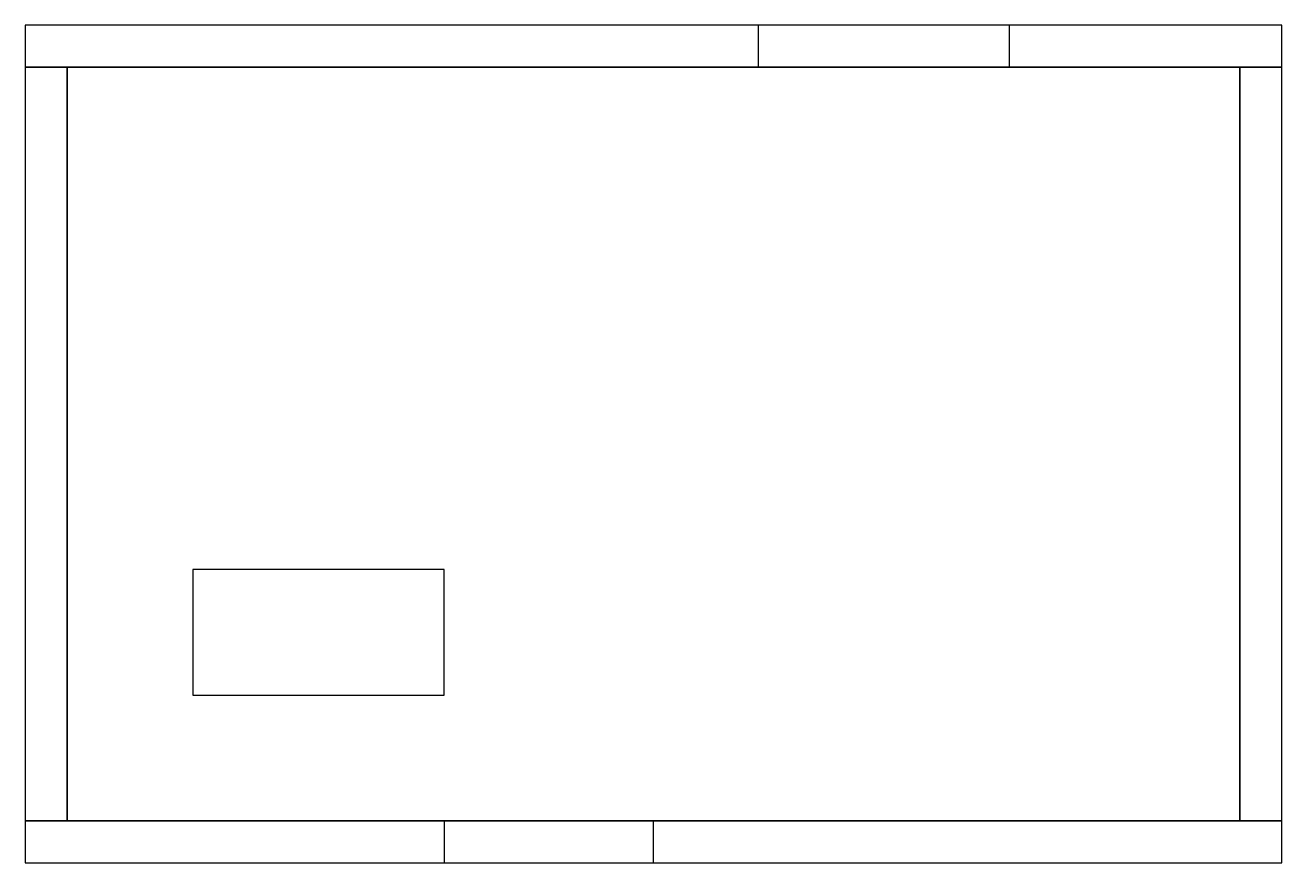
# Model space of a CAD drawing. Header units: millimetres. Extents: x 0 to 6000, y 0 to 4000.
import ezdxf

# ---------------------------------------------------------------- set-up
doc = ezdxf.new("R2010")
doc.units = ezdxf.units.MM
for name, color, linetype in [('DOOR', 7, 'Continuous'), ('FURN', 7, 'Continuous'), ('ROOM', 7, 'Continuous'), ('WALL', 7, 'Continuous'), ('WINDOW', 7, 'Continuous')]:
    doc.layers.add(name, color=color, linetype=linetype)

msp = doc.modelspace()

# ---------------------------------------------------------------- linework, layer by layer
at = {"layer": 'DOOR'}
msp.add_lwpolyline([(2000, 0), (3000, 0), (3000, 200), (2000, 200)], close=True, dxfattribs=at)
at = {"layer": 'FURN'}
msp.add_lwpolyline([(800, 800), (2000, 800), (2000, 1400), (800, 1400)], close=True, dxfattribs=at)
at = {"layer": 'ROOM'}
msp.add_lwpolyline([(200, 200), (5800, 200), (5800, 3800), (200, 3800)], close=True, dxfattribs=at)
at = {"layer": 'WALL'}
for points in [[(0, 3800), (6000, 3800), (6000, 4000), (0, 4000)], [(0, 200), (200, 200), (200, 3800), (0, 3800)], [(5800, 200), (6000, 200), (6000, 3800), (5800, 3800)], [(0, 0), (6000, 0), (6000, 200), (0, 200)]]:
    msp.add_lwpolyline(points, close=True, dxfattribs=at)
at = {"layer": 'WINDOW'}
msp.add_lwpolyline([(3500, 3800), (4700, 3800), (4700, 4000), (3500, 4000)], close=True, dxfattribs=at)

doc.saveas('drawing.dxf')
